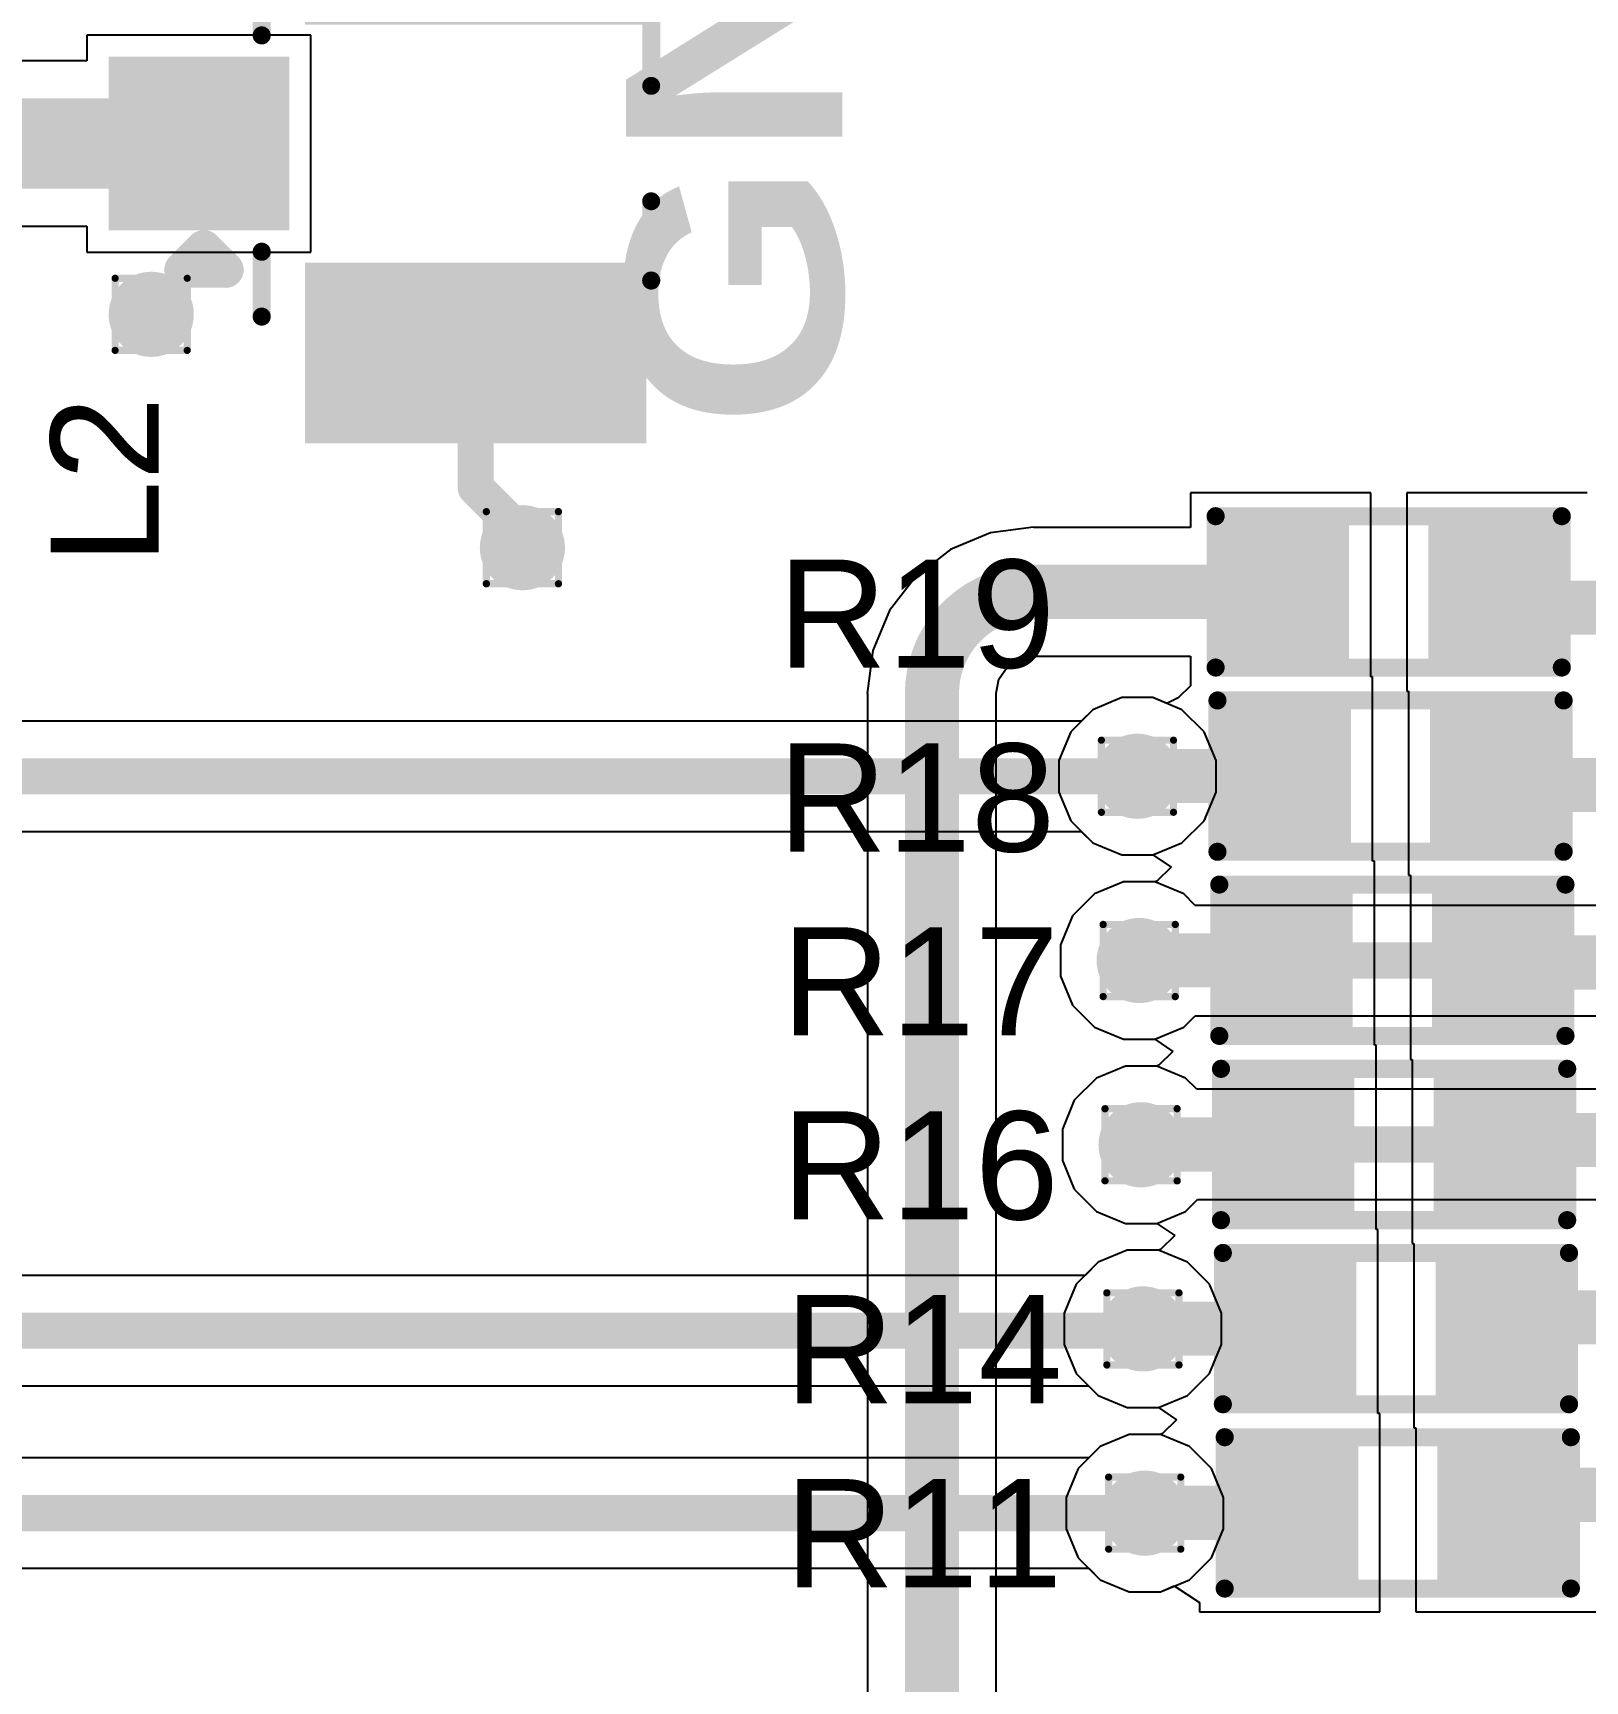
# Model space of a CAD drawing. Header units: inches. Extents: x -40 to 219, y 2 to 133.
# Drawn here: x 72.71 to 83.64, y 38.82 to 50.43 of the extents above; entities that cross this region are included whole.
import ezdxf

# ---------------------------------------------------------------- set-up
doc = ezdxf.new("R2010")
doc.units = ezdxf.units.IN
for name, color, linetype in [('Bottom Layer', 5, 'Continuous'), ('Drill Drawing', 1, 'Continuous'), ('Top Layer', 1, 'Continuous'), ('Top Overlay', 2, 'Continuous'), ('Top Paste', 8, 'Continuous'), ('Top Solder', 216, 'Continuous'), ('Via Holes', 16, 'Continuous')]:
    doc.layers.add(name, color=color, linetype=linetype)
doc.styles.add('Arial', font='', dxfattribs={"height": 0.2})
doc.styles.add('Arial Black_Bold', font='', dxfattribs={"height": 0.2})
doc.styles.get('Arial').set_extended_font_data('Arial')
doc.styles.get('Arial Black_Bold').set_extended_font_data('Arial Black', bold=True)

# ---------------------------------------------------------------- blocks, each defined once
blk = doc.blocks.new('R___0603_97')
at = {"layer": 'Top Layer'}
for points in [[(-0.381, 0.445), (-0.381, -0.445), (-1.143, -0.445), (-1.143, 0.445)], [(1.143, 0.445), (1.143, -0.445), (0.381, -0.445), (0.381, 0.445)]]:
    blk.add_hatch(color=1, dxfattribs=at).paths.add_polyline_path(points)
at = {"layer": 'Top Paste'}
for points in [[(-0.381, 0.445), (-0.381, -0.445), (-1.143, -0.445), (-1.143, 0.445)], [(1.143, 0.445), (1.143, -0.445), (0.381, -0.445), (0.381, 0.445)]]:
    blk.add_hatch(color=8, dxfattribs=at).paths.add_polyline_path(points)
at = {"layer": 'Top Solder'}
for points in [[(-0.279, 0.546), (-0.279, -0.546), (-1.245, -0.546), (-1.245, 0.546)], [(1.245, 0.546), (1.245, -0.546), (0.279, -0.546), (0.279, 0.546)]]:
    blk.add_hatch(color=216, dxfattribs=at).paths.add_polyline_path(points)
at = {"layer": 'Top Overlay'}
for points in [[(-1.219, 0.533, 0.127, 0.127, 0), (1.219, 0.533, 0.127, 0.127, 0)], [(-1.219, -0.533, 0.127, 0.127, 0), (-1.219, 0.533, 0.127, 0.127, 0)], [(1.219, -0.533, 0.127, 0.127, 0), (1.219, 0.533, 0.127, 0.127, 0)], [(-1.219, -0.533, 0.127, 0.127, 0), (1.219, -0.533, 0.127, 0.127, 0)]]:
    blk.add_lwpolyline(points, format="xyseb", dxfattribs=at)
for points in [[(-1.251, 0.533, 0.0635, 0.0635, 1), (-1.187, 0.533, 0.0635, 0.0635, 1)], [(-1.251, 0.533, 0.0635, 0.0635, 1), (-1.187, 0.533, 0.0635, 0.0635, 1)], [(1.187, 0.533, 0.0635, 0.0635, 1), (1.251, 0.533, 0.0635, 0.0635, 1)], [(1.187, 0.533, 0.0635, 0.0635, 1), (1.251, 0.533, 0.0635, 0.0635, 1)], [(-1.251, -0.533, 0.0635, 0.0635, 1), (-1.187, -0.533, 0.0635, 0.0635, 1)], [(-1.251, -0.533, 0.0635, 0.0635, 1), (-1.187, -0.533, 0.0635, 0.0635, 1)], [(1.187, -0.533, 0.0635, 0.0635, 1), (1.251, -0.533, 0.0635, 0.0635, 1)], [(1.187, -0.533, 0.0635, 0.0635, 1), (1.251, -0.533, 0.0635, 0.0635, 1)]]:
    blk.add_lwpolyline(points, format="xyseb", close=True, dxfattribs=at)
blk = doc.blocks.new('R___0603_98')
at = {"layer": 'Top Layer'}
for points in [[(-0.381, 0.445), (-0.381, -0.445), (-1.143, -0.445), (-1.143, 0.445)], [(1.143, 0.445), (1.143, -0.445), (0.381, -0.445), (0.381, 0.445)]]:
    blk.add_hatch(color=1, dxfattribs=at).paths.add_polyline_path(points)
at = {"layer": 'Top Paste'}
for points in [[(-0.381, 0.445), (-0.381, -0.445), (-1.143, -0.445), (-1.143, 0.445)], [(1.143, 0.445), (1.143, -0.445), (0.381, -0.445), (0.381, 0.445)]]:
    blk.add_hatch(color=8, dxfattribs=at).paths.add_polyline_path(points)
at = {"layer": 'Top Solder'}
for points in [[(-0.279, 0.546), (-0.279, -0.546), (-1.245, -0.546), (-1.245, 0.546)], [(1.245, 0.546), (1.245, -0.546), (0.279, -0.546), (0.279, 0.546)]]:
    blk.add_hatch(color=216, dxfattribs=at).paths.add_polyline_path(points)
at = {"layer": 'Top Overlay'}
for points in [[(-1.219, 0.533, 0.127, 0.127, 0), (1.219, 0.533, 0.127, 0.127, 0)], [(-1.219, -0.533, 0.127, 0.127, 0), (-1.219, 0.533, 0.127, 0.127, 0)], [(1.219, -0.533, 0.127, 0.127, 0), (1.219, 0.533, 0.127, 0.127, 0)], [(-1.219, -0.533, 0.127, 0.127, 0), (1.219, -0.533, 0.127, 0.127, 0)]]:
    blk.add_lwpolyline(points, format="xyseb", dxfattribs=at)
for points in [[(-1.251, 0.533, 0.0635, 0.0635, 1), (-1.187, 0.533, 0.0635, 0.0635, 1)], [(-1.251, 0.533, 0.0635, 0.0635, 1), (-1.187, 0.533, 0.0635, 0.0635, 1)], [(1.187, 0.533, 0.0635, 0.0635, 1), (1.251, 0.533, 0.0635, 0.0635, 1)], [(1.187, 0.533, 0.0635, 0.0635, 1), (1.251, 0.533, 0.0635, 0.0635, 1)], [(-1.251, -0.533, 0.0635, 0.0635, 1), (-1.187, -0.533, 0.0635, 0.0635, 1)], [(-1.251, -0.533, 0.0635, 0.0635, 1), (-1.187, -0.533, 0.0635, 0.0635, 1)], [(1.187, -0.533, 0.0635, 0.0635, 1), (1.251, -0.533, 0.0635, 0.0635, 1)], [(1.187, -0.533, 0.0635, 0.0635, 1), (1.251, -0.533, 0.0635, 0.0635, 1)]]:
    blk.add_lwpolyline(points, format="xyseb", close=True, dxfattribs=at)
blk = doc.blocks.new('R___0603_99')
at = {"layer": 'Top Layer'}
for points in [[(-0.381, 0.444), (-0.381, -0.445), (-1.143, -0.445), (-1.143, 0.444)], [(1.143, 0.444), (1.143, -0.445), (0.381, -0.445), (0.381, 0.444)]]:
    blk.add_hatch(color=1, dxfattribs=at).paths.add_polyline_path(points)
at = {"layer": 'Top Paste'}
for points in [[(-0.381, 0.444), (-0.381, -0.445), (-1.143, -0.445), (-1.143, 0.444)], [(1.143, 0.444), (1.143, -0.445), (0.381, -0.445), (0.381, 0.444)]]:
    blk.add_hatch(color=8, dxfattribs=at).paths.add_polyline_path(points)
at = {"layer": 'Top Solder'}
for points in [[(-0.279, 0.546), (-0.279, -0.546), (-1.245, -0.546), (-1.245, 0.546)], [(1.245, 0.546), (1.245, -0.546), (0.279, -0.546), (0.279, 0.546)]]:
    blk.add_hatch(color=216, dxfattribs=at).paths.add_polyline_path(points)
at = {"layer": 'Top Overlay'}
for points in [[(-1.219, 0.533, 0.127, 0.127, 0), (1.219, 0.533, 0.127, 0.127, 0)], [(-1.219, -0.533, 0.127, 0.127, 0), (-1.219, 0.533, 0.127, 0.127, 0)], [(1.219, -0.533, 0.127, 0.127, 0), (1.219, 0.533, 0.127, 0.127, 0)], [(-1.219, -0.533, 0.127, 0.127, 0), (1.219, -0.533, 0.127, 0.127, 0)]]:
    blk.add_lwpolyline(points, format="xyseb", dxfattribs=at)
for points in [[(-1.251, 0.533, 0.0635, 0.0635, 1), (-1.187, 0.533, 0.0635, 0.0635, 1)], [(-1.251, 0.533, 0.0635, 0.0635, 1), (-1.187, 0.533, 0.0635, 0.0635, 1)], [(1.187, 0.533, 0.0635, 0.0635, 1), (1.251, 0.533, 0.0635, 0.0635, 1)], [(1.187, 0.533, 0.0635, 0.0635, 1), (1.251, 0.533, 0.0635, 0.0635, 1)], [(-1.251, -0.533, 0.0635, 0.0635, 1), (-1.187, -0.533, 0.0635, 0.0635, 1)], [(-1.251, -0.533, 0.0635, 0.0635, 1), (-1.187, -0.533, 0.0635, 0.0635, 1)], [(1.187, -0.533, 0.0635, 0.0635, 1), (1.251, -0.533, 0.0635, 0.0635, 1)], [(1.187, -0.533, 0.0635, 0.0635, 1), (1.251, -0.533, 0.0635, 0.0635, 1)]]:
    blk.add_lwpolyline(points, format="xyseb", close=True, dxfattribs=at)
blk = doc.blocks.new('R___0603_100')
at = {"layer": 'Top Layer'}
for points in [[(-0.381, 0.445), (-0.381, -0.445), (-1.143, -0.445), (-1.143, 0.445)], [(1.143, 0.445), (1.143, -0.445), (0.381, -0.445), (0.381, 0.445)]]:
    blk.add_hatch(color=1, dxfattribs=at).paths.add_polyline_path(points)
at = {"layer": 'Top Paste'}
for points in [[(-0.381, 0.445), (-0.381, -0.445), (-1.143, -0.445), (-1.143, 0.445)], [(1.143, 0.445), (1.143, -0.445), (0.381, -0.445), (0.381, 0.445)]]:
    blk.add_hatch(color=8, dxfattribs=at).paths.add_polyline_path(points)
at = {"layer": 'Top Solder'}
for points in [[(-0.279, 0.546), (-0.279, -0.546), (-1.245, -0.546), (-1.245, 0.546)], [(1.245, 0.546), (1.245, -0.546), (0.279, -0.546), (0.279, 0.546)]]:
    blk.add_hatch(color=216, dxfattribs=at).paths.add_polyline_path(points)
at = {"layer": 'Top Overlay'}
for points in [[(-1.219, 0.533, 0.127, 0.127, 0), (1.219, 0.533, 0.127, 0.127, 0)], [(-1.219, -0.533, 0.127, 0.127, 0), (-1.219, 0.533, 0.127, 0.127, 0)], [(1.219, -0.533, 0.127, 0.127, 0), (1.219, 0.533, 0.127, 0.127, 0)], [(-1.219, -0.533, 0.127, 0.127, 0), (1.219, -0.533, 0.127, 0.127, 0)]]:
    blk.add_lwpolyline(points, format="xyseb", dxfattribs=at)
for points in [[(-1.251, 0.533, 0.0635, 0.0635, 1), (-1.187, 0.533, 0.0635, 0.0635, 1)], [(-1.251, 0.533, 0.0635, 0.0635, 1), (-1.187, 0.533, 0.0635, 0.0635, 1)], [(1.187, 0.533, 0.0635, 0.0635, 1), (1.251, 0.533, 0.0635, 0.0635, 1)], [(1.187, 0.533, 0.0635, 0.0635, 1), (1.251, 0.533, 0.0635, 0.0635, 1)], [(-1.251, -0.533, 0.0635, 0.0635, 1), (-1.187, -0.533, 0.0635, 0.0635, 1)], [(-1.251, -0.533, 0.0635, 0.0635, 1), (-1.187, -0.533, 0.0635, 0.0635, 1)], [(1.187, -0.533, 0.0635, 0.0635, 1), (1.251, -0.533, 0.0635, 0.0635, 1)], [(1.187, -0.533, 0.0635, 0.0635, 1), (1.251, -0.533, 0.0635, 0.0635, 1)]]:
    blk.add_lwpolyline(points, format="xyseb", close=True, dxfattribs=at)
blk = doc.blocks.new('R___0603_102')
at = {"layer": 'Top Layer'}
for points in [[(-0.381, 0.445), (-0.381, -0.445), (-1.143, -0.445), (-1.143, 0.445)], [(1.143, 0.445), (1.143, -0.445), (0.381, -0.445), (0.381, 0.445)]]:
    blk.add_hatch(color=1, dxfattribs=at).paths.add_polyline_path(points)
at = {"layer": 'Top Paste'}
for points in [[(-0.381, 0.445), (-0.381, -0.445), (-1.143, -0.445), (-1.143, 0.445)], [(1.143, 0.445), (1.143, -0.445), (0.381, -0.445), (0.381, 0.445)]]:
    blk.add_hatch(color=8, dxfattribs=at).paths.add_polyline_path(points)
at = {"layer": 'Top Solder'}
for points in [[(-0.279, 0.546), (-0.279, -0.546), (-1.245, -0.546), (-1.245, 0.546)], [(1.245, 0.546), (1.245, -0.546), (0.279, -0.546), (0.279, 0.546)]]:
    blk.add_hatch(color=216, dxfattribs=at).paths.add_polyline_path(points)
at = {"layer": 'Top Overlay'}
for points in [[(-1.219, 0.533, 0.127, 0.127, 0), (1.219, 0.533, 0.127, 0.127, 0)], [(-1.219, -0.533, 0.127, 0.127, 0), (-1.219, 0.533, 0.127, 0.127, 0)], [(1.219, -0.533, 0.127, 0.127, 0), (1.219, 0.533, 0.127, 0.127, 0)], [(-1.219, -0.533, 0.127, 0.127, 0), (1.219, -0.533, 0.127, 0.127, 0)]]:
    blk.add_lwpolyline(points, format="xyseb", dxfattribs=at)
for points in [[(-1.251, 0.533, 0.0635, 0.0635, 1), (-1.187, 0.533, 0.0635, 0.0635, 1)], [(-1.251, 0.533, 0.0635, 0.0635, 1), (-1.187, 0.533, 0.0635, 0.0635, 1)], [(1.187, 0.533, 0.0635, 0.0635, 1), (1.251, 0.533, 0.0635, 0.0635, 1)], [(1.187, 0.533, 0.0635, 0.0635, 1), (1.251, 0.533, 0.0635, 0.0635, 1)], [(-1.251, -0.533, 0.0635, 0.0635, 1), (-1.187, -0.533, 0.0635, 0.0635, 1)], [(-1.251, -0.533, 0.0635, 0.0635, 1), (-1.187, -0.533, 0.0635, 0.0635, 1)], [(1.187, -0.533, 0.0635, 0.0635, 1), (1.251, -0.533, 0.0635, 0.0635, 1)], [(1.187, -0.533, 0.0635, 0.0635, 1), (1.251, -0.533, 0.0635, 0.0635, 1)]]:
    blk.add_lwpolyline(points, format="xyseb", close=True, dxfattribs=at)
blk = doc.blocks.new('R___0603_105')
at = {"layer": 'Top Layer'}
for points in [[(-0.381, 0.445), (-0.381, -0.445), (-1.143, -0.445), (-1.143, 0.445)], [(1.143, 0.445), (1.143, -0.445), (0.381, -0.445), (0.381, 0.445)]]:
    blk.add_hatch(color=1, dxfattribs=at).paths.add_polyline_path(points)
at = {"layer": 'Top Paste'}
for points in [[(-0.381, 0.445), (-0.381, -0.445), (-1.143, -0.445), (-1.143, 0.445)], [(1.143, 0.445), (1.143, -0.445), (0.381, -0.445), (0.381, 0.445)]]:
    blk.add_hatch(color=8, dxfattribs=at).paths.add_polyline_path(points)
at = {"layer": 'Top Solder'}
for points in [[(-0.279, 0.546), (-0.279, -0.546), (-1.245, -0.546), (-1.245, 0.546)], [(1.245, 0.546), (1.245, -0.546), (0.279, -0.546), (0.279, 0.546)]]:
    blk.add_hatch(color=216, dxfattribs=at).paths.add_polyline_path(points)
at = {"layer": 'Top Overlay'}
for points in [[(-1.219, 0.533, 0.127, 0.127, 0), (1.219, 0.533, 0.127, 0.127, 0)], [(-1.219, -0.533, 0.127, 0.127, 0), (-1.219, 0.533, 0.127, 0.127, 0)], [(1.219, -0.533, 0.127, 0.127, 0), (1.219, 0.533, 0.127, 0.127, 0)], [(-1.219, -0.533, 0.127, 0.127, 0), (1.219, -0.533, 0.127, 0.127, 0)]]:
    blk.add_lwpolyline(points, format="xyseb", dxfattribs=at)
for points in [[(-1.251, 0.533, 0.0635, 0.0635, 1), (-1.187, 0.533, 0.0635, 0.0635, 1)], [(-1.251, 0.533, 0.0635, 0.0635, 1), (-1.187, 0.533, 0.0635, 0.0635, 1)], [(1.187, 0.533, 0.0635, 0.0635, 1), (1.251, 0.533, 0.0635, 0.0635, 1)], [(1.187, 0.533, 0.0635, 0.0635, 1), (1.251, 0.533, 0.0635, 0.0635, 1)], [(-1.251, -0.533, 0.0635, 0.0635, 1), (-1.187, -0.533, 0.0635, 0.0635, 1)], [(-1.251, -0.533, 0.0635, 0.0635, 1), (-1.187, -0.533, 0.0635, 0.0635, 1)], [(1.187, -0.533, 0.0635, 0.0635, 1), (1.251, -0.533, 0.0635, 0.0635, 1)], [(1.187, -0.533, 0.0635, 0.0635, 1), (1.251, -0.533, 0.0635, 0.0635, 1)]]:
    blk.add_lwpolyline(points, format="xyseb", close=True, dxfattribs=at)
blk = doc.blocks.new('U_FL_R_SMT_1_80___154')
at = {"layer": 'Top Layer'}
for points in [[(-2.01, 2.074), (-0.94, 2.074), (-0.94, -0.126), (-2.01, -0.126)], [(0.94, 2.074), (2.01, 2.074), (2.01, -0.126), (0.94, -0.126)], [(-0.51, -0.439), (0.51, -0.439), (0.51, -1.509), (-0.51, -1.509)]]:
    blk.add_hatch(color=1, dxfattribs=at).paths.add_polyline_path(points)
at = {"layer": 'Top Paste'}
for points in [[(-2.01, 2.074), (-0.94, 2.074), (-0.94, -0.126), (-2.01, -0.126)], [(0.94, 2.074), (2.01, 2.074), (2.01, -0.126), (0.94, -0.126)], [(-0.51, -0.439), (0.51, -0.439), (0.51, -1.509), (-0.51, -1.509)]]:
    blk.add_hatch(color=8, dxfattribs=at).paths.add_polyline_path(points)
at = {"layer": 'Top Solder'}
for points in [[(-2.112, 2.176), (-0.838, 2.176), (-0.838, -0.227), (-2.112, -0.227)], [(0.838, 2.176), (2.112, 2.176), (2.112, -0.227), (0.838, -0.227)], [(-0.612, -0.338), (0.612, -0.338), (0.612, -1.611), (-0.612, -1.611)]]:
    blk.add_hatch(color=216, dxfattribs=at).paths.add_polyline_path(points)
at = {"layer": 'Top Overlay'}
for points in [[(-0.965, 2.21, 0.127, 0.127, 0), (-0.406, 2.21, 0.127, 0.127, 0)], [(0.965, 2.21, 0.127, 0.127, 0), (0.406, 2.21, 0.127, 0.127, 0)], [(-1.219, -0.533, 0.127, 0.127, 0), (-0.762, -0.533, 0.127, 0.127, 0)], [(1.219, -0.533, 0.127, 0.127, 0), (0.762, -0.533, 0.127, 0.127, 0)], [(0.737, -0.94, 0.254, 0.254, 0), (0.889, -0.787, 0.254, 0.254, 0)], [(0.889, -1.092, 0.254, 0.254, 0), (0.889, -0.787, 0.254, 0.254, 0)], [(0.889, -1.092, 0.254, 0.254, 0), (0.737, -0.94, 0.254, 0.254, 0)]]:
    blk.add_lwpolyline(points, format="xyseb", dxfattribs=at)
for points in [[(-0.997, 2.21, 0.0635, 0.0635, 1), (-0.933, 2.21, 0.0635, 0.0635, 1)], [(-0.438, 2.21, 0.0635, 0.0635, 1), (-0.375, 2.21, 0.0635, 0.0635, 1)], [(0.375, 2.21, 0.0635, 0.0635, 1), (0.438, 2.21, 0.0635, 0.0635, 1)], [(0.933, 2.21, 0.0635, 0.0635, 1), (0.997, 2.21, 0.0635, 0.0635, 1)], [(-1.251, -0.533, 0.0635, 0.0635, 1), (-1.187, -0.533, 0.0635, 0.0635, 1)], [(-0.794, -0.533, 0.0635, 0.0635, 1), (-0.73, -0.533, 0.0635, 0.0635, 1)], [(0.73, -0.533, 0.0635, 0.0635, 1), (0.794, -0.533, 0.0635, 0.0635, 1)], [(1.187, -0.533, 0.0635, 0.0635, 1), (1.251, -0.533, 0.0635, 0.0635, 1)], [(0.826, -0.787, 0.127, 0.127, 1), (0.953, -0.787, 0.127, 0.127, 1)], [(0.826, -0.787, 0.127, 0.127, 1), (0.953, -0.787, 0.127, 0.127, 1)], [(0.673, -0.94, 0.127, 0.127, 1), (0.8, -0.94, 0.127, 0.127, 1)], [(0.673, -0.94, 0.127, 0.127, 1), (0.8, -0.94, 0.127, 0.127, 1)], [(0.826, -1.092, 0.127, 0.127, 1), (0.953, -1.092, 0.127, 0.127, 1)], [(0.826, -1.092, 0.127, 0.127, 1), (0.953, -1.092, 0.127, 0.127, 1)]]:
    blk.add_lwpolyline(points, format="xyseb", close=True, dxfattribs=at)

msp = doc.modelspace()

# ---------------------------------------------------------------- hatches: boundary and pattern name
at = {"layer": 'Bottom Layer'}
h = msp.add_hatch(color=5, dxfattribs=at)
edge = h.paths.add_edge_path()
edge.add_arc((73.547, 48.444), 0.3, 0, 360)
h = msp.add_hatch(color=5, dxfattribs=at)
edge = h.paths.add_edge_path()
edge.add_arc((76.161, 46.8), 0.3, 0, 360)
h = msp.add_hatch(color=5, dxfattribs=at)
edge = h.paths.add_edge_path()
edge.add_arc((80.492, 45.19), 0.3, 0, 360)
h = msp.add_hatch(color=5, dxfattribs=at)
edge = h.paths.add_edge_path()
edge.add_arc((80.505, 43.892), 0.3, 0, 360)
h = msp.add_hatch(color=5, dxfattribs=at)
edge = h.paths.add_edge_path()
edge.add_arc((80.518, 42.594), 0.3, 0, 360)
h = msp.add_hatch(color=5, dxfattribs=at)
edge = h.paths.add_edge_path()
edge.add_arc((80.531, 41.297), 0.3, 0, 360)
h = msp.add_hatch(color=5, dxfattribs=at)
edge = h.paths.add_edge_path()
edge.add_arc((80.544, 39.999), 0.3, 0, 360)
at = {"layer": 'Top Layer'}
h = msp.add_hatch(color=1, dxfattribs=at)
edge = h.paths.add_edge_path()
edge.add_arc((73.547, 48.444), 0.3, 0, 360)
h = msp.add_hatch(color=1, dxfattribs=at)
edge = h.paths.add_edge_path()
edge.add_arc((76.161, 46.8), 0.3, 0, 360)
h = msp.add_hatch(color=1, dxfattribs=at)
edge = h.paths.add_edge_path()
edge.add_arc((80.492, 45.19), 0.3, 0, 360)
h = msp.add_hatch(color=1, dxfattribs=at)
edge = h.paths.add_edge_path()
edge.add_arc((80.505, 43.892), 0.3, 0, 360)
h = msp.add_hatch(color=1, dxfattribs=at)
edge = h.paths.add_edge_path()
edge.add_arc((80.518, 42.594), 0.3, 0, 360)
h = msp.add_hatch(color=1, dxfattribs=at)
edge = h.paths.add_edge_path()
edge.add_arc((80.531, 41.297), 0.3, 0, 360)
h = msp.add_hatch(color=1, dxfattribs=at)
edge = h.paths.add_edge_path()
edge.add_arc((80.544, 39.999), 0.3, 0, 360)
at = {"layer": 'Via Holes'}
h = msp.add_hatch(color=7, dxfattribs=at)
edge = h.paths.add_edge_path()
edge.add_arc((73.547, 48.444), 0.15, 0, 360)
h = msp.add_hatch(color=7, dxfattribs=at)
edge = h.paths.add_edge_path()
edge.add_arc((76.161, 46.8), 0.15, 0, 360)
h = msp.add_hatch(color=7, dxfattribs=at)
edge = h.paths.add_edge_path()
edge.add_arc((80.492, 45.19), 0.15, 0, 360)
h = msp.add_hatch(color=7, dxfattribs=at)
edge = h.paths.add_edge_path()
edge.add_arc((80.505, 43.892), 0.15, 0, 360)
h = msp.add_hatch(color=7, dxfattribs=at)
edge = h.paths.add_edge_path()
edge.add_arc((80.518, 42.594), 0.15, 0, 360)
h = msp.add_hatch(color=7, dxfattribs=at)
edge = h.paths.add_edge_path()
edge.add_arc((80.531, 41.297), 0.15, 0, 360)
h = msp.add_hatch(color=7, dxfattribs=at)
edge = h.paths.add_edge_path()
edge.add_arc((80.544, 39.999), 0.15, 0, 360)

# ---------------------------------------------------------------- linework, layer by layer
at = {"layer": 'Bottom Layer'}
for p, q in [((80.382, 45.744), (80.178, 45.659)), ((80.602, 45.744), (80.382, 45.744)), ((80.806, 45.659), (80.602, 45.744)), ((80.178, 45.659), (80.097, 45.578)), ((80.962, 45.503), (80.806, 45.659)), ((80.097, 45.578), (71.28, 45.578)), ((81.046, 45.3), (80.962, 45.503)), ((81.046, 45.079), (81.046, 45.3)), ((80.962, 44.876), (81.046, 45.079)), ((80.806, 44.72), (80.962, 44.876)), ((57.101, 44.801), (80.097, 44.801)), ((80.097, 44.801), (80.178, 44.72)), ((80.178, 44.72), (80.382, 44.636)), ((80.602, 44.636), (80.806, 44.72)), ((80.382, 44.636), (80.602, 44.636)), ((80.191, 44.362), (80.035, 44.206)), ((80.395, 44.446), (80.191, 44.362)), ((80.615, 44.446), (80.395, 44.446)), ((80.819, 44.362), (80.615, 44.446)), ((80.9, 44.28), (80.819, 44.362)), ((86.859, 44.28), (80.9, 44.28)), ((80.035, 44.206), (79.951, 44.002)), ((79.951, 44.002), (79.951, 43.782)), ((79.951, 43.782), (80.035, 43.578)), ((80.035, 43.578), (80.191, 43.422)), ((80.191, 43.422), (80.395, 43.338)), ((80.615, 43.338), (80.819, 43.422)), ((80.819, 43.422), (80.9, 43.503)), ((80.9, 43.503), (86.859, 43.503)), ((80.395, 43.338), (80.615, 43.338)), ((80.408, 43.148), (80.204, 43.064)), ((80.628, 43.148), (80.408, 43.148)), ((80.832, 43.064), (80.628, 43.148)), ((80.204, 43.064), (80.048, 42.908)), ((80.911, 42.985), (80.832, 43.064)), ((86.122, 42.985), (80.911, 42.985)), ((80.048, 42.908), (79.964, 42.705)), ((79.964, 42.705), (79.964, 42.484)), ((79.964, 42.484), (80.048, 42.281)), ((80.048, 42.281), (80.204, 42.125)), ((80.832, 42.125), (80.915, 42.208)), ((80.915, 42.208), (86.122, 42.208)), ((80.204, 42.125), (80.408, 42.04)), ((80.408, 42.04), (80.628, 42.04)), ((80.628, 42.04), (80.832, 42.125)), ((80.421, 41.851), (80.217, 41.766)), ((80.641, 41.851), (80.421, 41.851)), ((80.845, 41.766), (80.641, 41.851)), ((80.217, 41.766), (80.124, 41.674)), ((81.001, 41.611), (80.845, 41.766)), ((80.124, 41.674), (57.956, 41.674)), ((81.085, 41.407), (81.001, 41.611)), ((81.085, 41.187), (81.085, 41.407)), ((81.001, 40.983), (81.085, 41.187)), ((80.845, 40.827), (81.001, 40.983)), ((57.956, 40.897), (80.147, 40.897)), ((80.147, 40.897), (80.217, 40.827)), ((80.217, 40.827), (80.421, 40.743)), ((80.641, 40.743), (80.845, 40.827)), ((80.421, 40.743), (80.641, 40.743)), ((80.434, 40.553), (80.23, 40.469)), ((80.654, 40.553), (80.434, 40.553)), ((80.858, 40.469), (80.654, 40.553)), ((80.23, 40.469), (80.149, 40.388)), ((81.013, 40.313), (80.858, 40.469)), ((80.149, 40.388), (58.446, 40.388)), ((81.098, 40.109), (81.013, 40.313)), ((81.098, 39.889), (81.098, 40.109)), ((81.013, 39.685), (81.098, 39.889)), ((58.446, 39.611), (80.149, 39.611)), ((80.149, 39.611), (80.23, 39.53)), ((80.858, 39.53), (81.013, 39.685)), ((80.23, 39.53), (80.434, 39.445)), ((80.654, 39.445), (80.858, 39.53)), ((80.434, 39.445), (80.654, 39.445))]:
    msp.add_line(p, q, dxfattribs=at)
for points in [[(57.101, 45.19, 0.254, 0.254, 0), (80.492, 45.19, 0.254, 0.254, 0)], [(80.505, 43.892, 0.254, 0.254, 0), (86.859, 43.892, 0.254, 0.254, 0)], [(80.518, 42.596, 0.254, 0.254, 0), (86.122, 42.596, 0.254, 0.254, 0)], [(57.956, 41.285, 0.254, 0.254, 0), (80.531, 41.285, 0.254, 0.254, 0)], [(58.446, 39.999, 0.254, 0.254, 0), (80.544, 39.999, 0.254, 0.254, 0)]]:
    msp.add_lwpolyline(points, format="xyseb", dxfattribs=at)
for points in [[(80.429, 45.19, 0.127, 0.127, 1), (80.556, 45.19, 0.127, 0.127, 1)], [(80.442, 43.892, 0.127, 0.127, 1), (80.569, 43.892, 0.127, 0.127, 1)], [(80.455, 42.596, 0.127, 0.127, 1), (80.582, 42.596, 0.127, 0.127, 1)], [(80.467, 41.285, 0.127, 0.127, 1), (80.594, 41.285, 0.127, 0.127, 1)], [(80.48, 39.999, 0.127, 0.127, 1), (80.607, 39.999, 0.127, 0.127, 1)]]:
    msp.add_lwpolyline(points, format="xyseb", close=True, dxfattribs=at)
at = {"layer": 'Drill Drawing'}
for points in [[(73.293, 48.698, 0.0508, 0.0508, 0), (73.801, 48.698, 0.0508, 0.0508, 0)], [(73.293, 48.19, 0.0508, 0.0508, 0), (73.293, 48.698, 0.0508, 0.0508, 0)], [(73.801, 48.19, 0.0508, 0.0508, 0), (73.801, 48.698, 0.0508, 0.0508, 0)], [(73.293, 48.19, 0.0508, 0.0508, 0), (73.801, 48.19, 0.0508, 0.0508, 0)], [(75.907, 47.054, 0.0508, 0.0508, 0), (76.415, 47.054, 0.0508, 0.0508, 0)], [(75.907, 46.546, 0.0508, 0.0508, 0), (75.907, 47.054, 0.0508, 0.0508, 0)], [(76.415, 46.546, 0.0508, 0.0508, 0), (76.415, 47.054, 0.0508, 0.0508, 0)], [(75.907, 46.546, 0.0508, 0.0508, 0), (76.415, 46.546, 0.0508, 0.0508, 0)], [(80.238, 45.444, 0.0508, 0.0508, 0), (80.746, 45.444, 0.0508, 0.0508, 0)], [(80.238, 44.936, 0.0508, 0.0508, 0), (80.238, 45.444, 0.0508, 0.0508, 0)], [(80.746, 44.936, 0.0508, 0.0508, 0), (80.746, 45.444, 0.0508, 0.0508, 0)], [(80.238, 44.936, 0.0508, 0.0508, 0), (80.746, 44.936, 0.0508, 0.0508, 0)], [(80.251, 44.146, 0.0508, 0.0508, 0), (80.759, 44.146, 0.0508, 0.0508, 0)], [(80.251, 43.638, 0.0508, 0.0508, 0), (80.251, 44.146, 0.0508, 0.0508, 0)], [(80.759, 43.638, 0.0508, 0.0508, 0), (80.759, 44.146, 0.0508, 0.0508, 0)], [(80.251, 43.638, 0.0508, 0.0508, 0), (80.759, 43.638, 0.0508, 0.0508, 0)], [(80.264, 42.848, 0.0508, 0.0508, 0), (80.772, 42.848, 0.0508, 0.0508, 0)], [(80.264, 42.34, 0.0508, 0.0508, 0), (80.264, 42.848, 0.0508, 0.0508, 0)], [(80.772, 42.34, 0.0508, 0.0508, 0), (80.772, 42.848, 0.0508, 0.0508, 0)], [(80.264, 42.34, 0.0508, 0.0508, 0), (80.772, 42.34, 0.0508, 0.0508, 0)], [(80.277, 41.551, 0.0508, 0.0508, 0), (80.785, 41.551, 0.0508, 0.0508, 0)], [(80.277, 41.043, 0.0508, 0.0508, 0), (80.277, 41.551, 0.0508, 0.0508, 0)], [(80.785, 41.043, 0.0508, 0.0508, 0), (80.785, 41.551, 0.0508, 0.0508, 0)], [(80.277, 41.043, 0.0508, 0.0508, 0), (80.785, 41.043, 0.0508, 0.0508, 0)], [(80.29, 40.253, 0.0508, 0.0508, 0), (80.798, 40.253, 0.0508, 0.0508, 0)], [(80.29, 39.745, 0.0508, 0.0508, 0), (80.29, 40.253, 0.0508, 0.0508, 0)], [(80.798, 39.745, 0.0508, 0.0508, 0), (80.798, 40.253, 0.0508, 0.0508, 0)], [(80.29, 39.745, 0.0508, 0.0508, 0), (80.798, 39.745, 0.0508, 0.0508, 0)]]:
    msp.add_lwpolyline(points, format="xyseb", dxfattribs=at)
for points in [[(73.28, 48.698, 0.0254, 0.0254, 1), (73.305, 48.698, 0.0254, 0.0254, 1)], [(73.28, 48.698, 0.0254, 0.0254, 1), (73.305, 48.698, 0.0254, 0.0254, 1)], [(73.788, 48.698, 0.0254, 0.0254, 1), (73.813, 48.698, 0.0254, 0.0254, 1)], [(73.788, 48.698, 0.0254, 0.0254, 1), (73.813, 48.698, 0.0254, 0.0254, 1)], [(73.28, 48.19, 0.0254, 0.0254, 1), (73.305, 48.19, 0.0254, 0.0254, 1)], [(73.28, 48.19, 0.0254, 0.0254, 1), (73.305, 48.19, 0.0254, 0.0254, 1)], [(73.788, 48.19, 0.0254, 0.0254, 1), (73.813, 48.19, 0.0254, 0.0254, 1)], [(73.788, 48.19, 0.0254, 0.0254, 1), (73.813, 48.19, 0.0254, 0.0254, 1)], [(75.894, 47.054, 0.0254, 0.0254, 1), (75.92, 47.054, 0.0254, 0.0254, 1)], [(75.894, 47.054, 0.0254, 0.0254, 1), (75.92, 47.054, 0.0254, 0.0254, 1)], [(76.402, 47.054, 0.0254, 0.0254, 1), (76.428, 47.054, 0.0254, 0.0254, 1)], [(76.402, 47.054, 0.0254, 0.0254, 1), (76.428, 47.054, 0.0254, 0.0254, 1)], [(75.894, 46.546, 0.0254, 0.0254, 1), (75.92, 46.546, 0.0254, 0.0254, 1)], [(75.894, 46.546, 0.0254, 0.0254, 1), (75.92, 46.546, 0.0254, 0.0254, 1)], [(76.402, 46.546, 0.0254, 0.0254, 1), (76.428, 46.546, 0.0254, 0.0254, 1)], [(76.402, 46.546, 0.0254, 0.0254, 1), (76.428, 46.546, 0.0254, 0.0254, 1)], [(80.226, 45.444, 0.0254, 0.0254, 1), (80.251, 45.444, 0.0254, 0.0254, 1)], [(80.226, 45.444, 0.0254, 0.0254, 1), (80.251, 45.444, 0.0254, 0.0254, 1)], [(80.734, 45.444, 0.0254, 0.0254, 1), (80.759, 45.444, 0.0254, 0.0254, 1)], [(80.734, 45.444, 0.0254, 0.0254, 1), (80.759, 45.444, 0.0254, 0.0254, 1)], [(80.226, 44.936, 0.0254, 0.0254, 1), (80.251, 44.936, 0.0254, 0.0254, 1)], [(80.226, 44.936, 0.0254, 0.0254, 1), (80.251, 44.936, 0.0254, 0.0254, 1)], [(80.734, 44.936, 0.0254, 0.0254, 1), (80.759, 44.936, 0.0254, 0.0254, 1)], [(80.734, 44.936, 0.0254, 0.0254, 1), (80.759, 44.936, 0.0254, 0.0254, 1)], [(80.238, 44.146, 0.0254, 0.0254, 1), (80.264, 44.146, 0.0254, 0.0254, 1)], [(80.238, 44.146, 0.0254, 0.0254, 1), (80.264, 44.146, 0.0254, 0.0254, 1)], [(80.746, 44.146, 0.0254, 0.0254, 1), (80.772, 44.146, 0.0254, 0.0254, 1)], [(80.746, 44.146, 0.0254, 0.0254, 1), (80.772, 44.146, 0.0254, 0.0254, 1)], [(80.238, 43.638, 0.0254, 0.0254, 1), (80.264, 43.638, 0.0254, 0.0254, 1)], [(80.238, 43.638, 0.0254, 0.0254, 1), (80.264, 43.638, 0.0254, 0.0254, 1)], [(80.746, 43.638, 0.0254, 0.0254, 1), (80.772, 43.638, 0.0254, 0.0254, 1)], [(80.746, 43.638, 0.0254, 0.0254, 1), (80.772, 43.638, 0.0254, 0.0254, 1)], [(80.251, 42.848, 0.0254, 0.0254, 1), (80.277, 42.848, 0.0254, 0.0254, 1)], [(80.251, 42.848, 0.0254, 0.0254, 1), (80.277, 42.848, 0.0254, 0.0254, 1)], [(80.759, 42.848, 0.0254, 0.0254, 1), (80.785, 42.848, 0.0254, 0.0254, 1)], [(80.759, 42.848, 0.0254, 0.0254, 1), (80.785, 42.848, 0.0254, 0.0254, 1)], [(80.251, 42.34, 0.0254, 0.0254, 1), (80.277, 42.34, 0.0254, 0.0254, 1)], [(80.251, 42.34, 0.0254, 0.0254, 1), (80.277, 42.34, 0.0254, 0.0254, 1)], [(80.759, 42.34, 0.0254, 0.0254, 1), (80.785, 42.34, 0.0254, 0.0254, 1)], [(80.759, 42.34, 0.0254, 0.0254, 1), (80.785, 42.34, 0.0254, 0.0254, 1)], [(80.264, 41.551, 0.0254, 0.0254, 1), (80.29, 41.551, 0.0254, 0.0254, 1)], [(80.264, 41.551, 0.0254, 0.0254, 1), (80.29, 41.551, 0.0254, 0.0254, 1)], [(80.772, 41.551, 0.0254, 0.0254, 1), (80.798, 41.551, 0.0254, 0.0254, 1)], [(80.772, 41.551, 0.0254, 0.0254, 1), (80.798, 41.551, 0.0254, 0.0254, 1)], [(80.264, 41.043, 0.0254, 0.0254, 1), (80.29, 41.043, 0.0254, 0.0254, 1)], [(80.264, 41.043, 0.0254, 0.0254, 1), (80.29, 41.043, 0.0254, 0.0254, 1)], [(80.772, 41.043, 0.0254, 0.0254, 1), (80.798, 41.043, 0.0254, 0.0254, 1)], [(80.772, 41.043, 0.0254, 0.0254, 1), (80.798, 41.043, 0.0254, 0.0254, 1)], [(80.277, 40.253, 0.0254, 0.0254, 1), (80.302, 40.253, 0.0254, 0.0254, 1)], [(80.277, 40.253, 0.0254, 0.0254, 1), (80.302, 40.253, 0.0254, 0.0254, 1)], [(80.785, 40.253, 0.0254, 0.0254, 1), (80.81, 40.253, 0.0254, 0.0254, 1)], [(80.785, 40.253, 0.0254, 0.0254, 1), (80.81, 40.253, 0.0254, 0.0254, 1)], [(80.277, 39.745, 0.0254, 0.0254, 1), (80.302, 39.745, 0.0254, 0.0254, 1)], [(80.277, 39.745, 0.0254, 0.0254, 1), (80.302, 39.745, 0.0254, 0.0254, 1)], [(80.785, 39.745, 0.0254, 0.0254, 1), (80.81, 39.745, 0.0254, 0.0254, 1)], [(80.785, 39.745, 0.0254, 0.0254, 1), (80.81, 39.745, 0.0254, 0.0254, 1)]]:
    msp.add_lwpolyline(points, format="xyseb", close=True, dxfattribs=at)
at = {"layer": 'Top Layer'}
for p, q in [((74.672, 50.411), (73.094, 50.411)), ((73.094, 50.411), (73.094, 50.23)), ((74.672, 48.883), (74.672, 50.411)), ((73.094, 50.23), (70.693, 50.23)), ((70.693, 49.065), (73.094, 49.065)), ((73.094, 49.065), (73.094, 48.883)), ((73.094, 48.883), (74.672, 48.883)), ((82.135, 47.187), (80.865, 47.187)), ((80.865, 47.187), (80.865, 46.942)), ((82.135, 45.89), (82.135, 47.187)), ((83.659, 47.187), (82.389, 47.187)), ((82.389, 47.187), (82.389, 45.79)), ((79.458, 46.904), (79.176, 46.787)), ((79.761, 46.944), (79.458, 46.904)), ((79.761, 46.942), (79.761, 46.944)), ((80.865, 46.942), (79.761, 46.942)), ((79.176, 46.787), (78.933, 46.6)), ((78.933, 46.6), (78.747, 46.358)), ((78.747, 46.358), (78.63, 46.075)), ((78.63, 46.075), (78.59, 45.772)), ((79.574, 45.959), (79.66, 46.017)), ((79.66, 46.017), (79.759, 46.036)), ((79.759, 46.036), (79.761, 46.036)), ((79.761, 46.036), (80.865, 46.036)), ((80.865, 46.036), (80.865, 45.827)), ((79.497, 45.775), (79.517, 45.874)), ((79.517, 45.874), (79.574, 45.959)), ((82.148, 45.89), (82.135, 45.89)), ((82.148, 44.592), (82.148, 45.89)), ((78.59, 45.772), (78.592, 45.772)), ((78.592, 45.772), (78.592, 35.203)), ((79.498, 45.772), (79.497, 45.775)), ((79.498, 35.203), (79.498, 45.772)), ((80.382, 45.744), (80.178, 45.659)), ((80.602, 45.744), (80.382, 45.744)), ((80.7, 45.703), (80.602, 45.744)), ((80.865, 45.827), (80.779, 45.742)), ((82.389, 45.79), (82.402, 45.79)), ((82.402, 45.79), (82.402, 44.493)), ((80.178, 45.659), (80.023, 45.503)), ((80.779, 45.742), (80.7, 45.703)), ((80.023, 45.503), (79.938, 45.3)), ((79.938, 45.3), (79.938, 45.079)), ((79.938, 45.079), (80.023, 44.876)), ((80.023, 44.876), (80.178, 44.72)), ((80.178, 44.72), (80.382, 44.636)), ((80.382, 44.636), (80.602, 44.636)), ((80.602, 44.636), (80.729, 44.549)), ((82.161, 44.592), (82.148, 44.592)), ((82.161, 43.295), (82.161, 44.592)), ((80.729, 44.549), (80.63, 44.452)), ((82.402, 44.493), (82.415, 44.493)), ((82.415, 44.493), (82.415, 43.195)), ((80.191, 44.362), (80.035, 44.206)), ((80.395, 44.446), (80.191, 44.362)), ((80.615, 44.446), (80.395, 44.446)), ((80.63, 44.452), (80.615, 44.446)), ((80.035, 44.206), (79.951, 44.002)), ((79.951, 44.002), (79.951, 43.782)), ((79.951, 43.782), (80.035, 43.578)), ((80.035, 43.578), (80.191, 43.422)), ((80.191, 43.422), (80.395, 43.338)), ((80.395, 43.338), (80.615, 43.338)), ((80.615, 43.338), (80.742, 43.251)), ((80.742, 43.251), (80.643, 43.154)), ((82.173, 43.295), (82.161, 43.295)), ((82.173, 41.997), (82.173, 43.295)), ((82.415, 43.195), (82.427, 43.195)), ((82.427, 43.195), (82.427, 41.898)), ((80.408, 43.148), (80.204, 43.064)), ((80.628, 43.148), (80.408, 43.148)), ((80.643, 43.154), (80.628, 43.148)), ((80.204, 43.064), (80.048, 42.908)), ((80.048, 42.908), (79.964, 42.705)), ((79.964, 42.705), (79.964, 42.484)), ((79.964, 42.484), (80.048, 42.281)), ((80.048, 42.281), (80.204, 42.125)), ((80.204, 42.125), (80.408, 42.04)), ((80.408, 42.04), (80.628, 42.04)), ((80.628, 42.04), (80.755, 41.954)), ((80.755, 41.954), (80.656, 41.857)), ((82.186, 41.997), (82.173, 41.997)), ((82.186, 40.7), (82.186, 41.997)), ((80.421, 41.851), (80.217, 41.766)), ((80.641, 41.851), (80.421, 41.851)), ((80.656, 41.857), (80.641, 41.851)), ((82.427, 41.898), (82.44, 41.898)), ((82.44, 41.898), (82.44, 40.6)), ((80.217, 41.766), (80.061, 41.611)), ((80.061, 41.611), (79.977, 41.407)), ((79.977, 41.407), (79.977, 41.187)), ((79.977, 41.187), (80.061, 40.983)), ((80.061, 40.983), (80.217, 40.827)), ((80.217, 40.827), (80.421, 40.743)), ((80.421, 40.743), (80.641, 40.743)), ((80.641, 40.743), (80.768, 40.656)), ((80.768, 40.656), (80.669, 40.559)), ((82.199, 40.7), (82.186, 40.7)), ((82.199, 39.303), (82.199, 40.7)), ((80.434, 40.553), (80.23, 40.469)), ((80.654, 40.553), (80.434, 40.553)), ((80.669, 40.559), (80.654, 40.553)), ((82.44, 40.6), (82.453, 40.6)), ((82.453, 40.6), (82.453, 39.303)), ((80.23, 40.469), (80.074, 40.313)), ((80.074, 40.313), (79.99, 40.109)), ((79.99, 40.109), (79.99, 39.889)), ((79.99, 39.889), (80.074, 39.685)), ((80.074, 39.685), (80.23, 39.53)), ((80.23, 39.53), (80.434, 39.445)), ((80.654, 39.445), (80.751, 39.486)), ((80.751, 39.486), (80.929, 39.369)), ((80.434, 39.445), (80.654, 39.445)), ((80.929, 39.369), (80.929, 39.303)), ((80.929, 39.303), (82.199, 39.303)), ((82.453, 39.303), (83.723, 39.303))]:
    msp.add_line(p, q, dxfattribs=at)
for points in [[(70.693, 49.647, 0.635, 0.635, 0), (73.883, 49.647, 0.635, 0.635, 0)], [(73.883, 49.647, 0.381, 0.381, 0), (73.883, 49.647, 0.381, 0.381, 0)], [(75.832, 47.223, 0.254, 0.254, 0), (75.832, 48.172, 0.254, 0.254, 0)], [(75.832, 47.223, 0.254, 0.254, 0), (76.161, 46.894, 0.254, 0.254, 0)], [(76.161, 46.8, 0.254, 0.254, 0), (76.161, 46.894, 0.254, 0.254, 0)], [(79.045, 45.772, 0.381, 0.381, -0.414214), (79.761, 46.489, 0.381, 0.381, 0)], [(79.761, 46.489, 0.381, 0.381, 0), (81.5, 46.489, 0.381, 0.381, 0)], [(83.135, 46.378, 0.381, 0.381, -0.414214), (83.024, 46.489, 0.381, 0.381, 0)], [(83.135, 46.378, 0.381, 0.381, 0), (85.262, 46.378, 0.381, 0.381, 0)], [(79.045, 35.203, 0.381, 0.381, 0), (79.045, 45.772, 0.381, 0.381, 0)], [(80.492, 45.191, 0.381, 0.381, 0), (81.513, 45.191, 0.381, 0.381, 0)], [(83.1, 45.128, 0.381, 0.381, -0.414214), (83.037, 45.191, 0.381, 0.381, 0)], [(83.1, 45.128, 0.381, 0.381, 0), (85.262, 45.128, 0.381, 0.381, 0)], [(80.505, 43.894, 0.381, 0.381, 0), (81.526, 43.894, 0.381, 0.381, 0)], [(83.05, 43.878, 0.381, 0.381, 0), (83.05, 43.894, 0.381, 0.381, 0)], [(83.05, 43.878, 0.381, 0.381, 0), (85.26, 43.878, 0.381, 0.381, 0)], [(80.518, 42.596, 0.381, 0.381, 0), (81.538, 42.596, 0.381, 0.381, 0)], [(83.062, 42.596, 0.381, 0.381, -0.414214), (83.094, 42.628, 0.381, 0.381, 0)], [(83.094, 42.628, 0.381, 0.381, 0), (85.259, 42.628, 0.381, 0.381, 0)], [(83.075, 41.299, 0.381, 0.381, -0.414214), (83.155, 41.378, 0.381, 0.381, 0)], [(83.155, 41.378, 0.381, 0.381, 0), (85.26, 41.378, 0.381, 0.381, 0)], [(80.531, 41.299, 0.381, 0.381, 0), (81.551, 41.299, 0.381, 0.381, 0)], [(83.088, 40.001, 0.381, 0.381, -0.414214), (83.215, 40.128, 0.381, 0.381, 0)], [(83.215, 40.128, 0.381, 0.381, 0), (85.258, 40.128, 0.381, 0.381, 0)], [(80.544, 40.001, 0.381, 0.381, 0), (81.564, 40.001, 0.381, 0.381, 0)], [(80.544, 39.999, 0.381, 0.381, 0), (80.544, 40.001, 0.381, 0.381, 0)]]:
    msp.add_lwpolyline(points, format="xyseb", dxfattribs=at)
for points in [[(73.725, 49.647, 0.318, 0.318, 1), (74.042, 49.647, 0.318, 0.318, 1)], [(73.788, 49.647, 0.191, 0.191, 1), (73.979, 49.647, 0.191, 0.191, 1)], [(73.788, 49.647, 0.191, 0.191, 1), (73.979, 49.647, 0.191, 0.191, 1)], [(75.768, 48.172, 0.127, 0.127, 1), (75.895, 48.172, 0.127, 0.127, 1)], [(75.768, 47.223, 0.127, 0.127, 1), (75.895, 47.223, 0.127, 0.127, 1)], [(75.768, 47.223, 0.127, 0.127, 1), (75.895, 47.223, 0.127, 0.127, 1)], [(76.097, 46.894, 0.127, 0.127, 1), (76.224, 46.894, 0.127, 0.127, 1)], [(76.097, 46.894, 0.127, 0.127, 1), (76.224, 46.894, 0.127, 0.127, 1)], [(76.097, 46.8, 0.127, 0.127, 1), (76.224, 46.8, 0.127, 0.127, 1)], [(79.666, 46.489, 0.191, 0.191, 1), (79.857, 46.489, 0.191, 0.191, 1)], [(79.666, 46.489, 0.191, 0.191, 1), (79.857, 46.489, 0.191, 0.191, 1)], [(81.405, 46.489, 0.191, 0.191, 1), (81.595, 46.489, 0.191, 0.191, 1)], [(82.929, 46.489, 0.191, 0.191, 1), (83.119, 46.489, 0.191, 0.191, 1)], [(83.039, 46.378, 0.191, 0.191, 1), (83.23, 46.378, 0.191, 0.191, 1)], [(83.039, 46.378, 0.191, 0.191, 1), (83.23, 46.378, 0.191, 0.191, 1)], [(78.95, 45.772, 0.191, 0.191, 1), (79.14, 45.772, 0.191, 0.191, 1)], [(78.95, 45.772, 0.191, 0.191, 1), (79.14, 45.772, 0.191, 0.191, 1)], [(80.397, 45.191, 0.191, 0.191, 1), (80.588, 45.191, 0.191, 0.191, 1)], [(81.417, 45.191, 0.191, 0.191, 1), (81.608, 45.191, 0.191, 0.191, 1)], [(82.941, 45.191, 0.191, 0.191, 1), (83.132, 45.191, 0.191, 0.191, 1)], [(83.005, 45.128, 0.191, 0.191, 1), (83.195, 45.128, 0.191, 0.191, 1)], [(83.005, 45.128, 0.191, 0.191, 1), (83.195, 45.128, 0.191, 0.191, 1)], [(80.41, 43.894, 0.191, 0.191, 1), (80.6, 43.894, 0.191, 0.191, 1)], [(81.43, 43.894, 0.191, 0.191, 1), (81.621, 43.894, 0.191, 0.191, 1)], [(82.954, 43.894, 0.191, 0.191, 1), (83.145, 43.894, 0.191, 0.191, 1)], [(82.954, 43.878, 0.191, 0.191, 1), (83.145, 43.878, 0.191, 0.191, 1)], [(82.954, 43.878, 0.191, 0.191, 1), (83.145, 43.878, 0.191, 0.191, 1)], [(80.423, 42.596, 0.191, 0.191, 1), (80.613, 42.596, 0.191, 0.191, 1)], [(81.443, 42.596, 0.191, 0.191, 1), (81.634, 42.596, 0.191, 0.191, 1)], [(82.967, 42.596, 0.191, 0.191, 1), (83.158, 42.596, 0.191, 0.191, 1)], [(82.999, 42.628, 0.191, 0.191, 1), (83.19, 42.628, 0.191, 0.191, 1)], [(82.999, 42.628, 0.191, 0.191, 1), (83.19, 42.628, 0.191, 0.191, 1)], [(83.06, 41.378, 0.191, 0.191, 1), (83.25, 41.378, 0.191, 0.191, 1)], [(83.06, 41.378, 0.191, 0.191, 1), (83.25, 41.378, 0.191, 0.191, 1)], [(80.436, 41.299, 0.191, 0.191, 1), (80.626, 41.299, 0.191, 0.191, 1)], [(81.456, 41.299, 0.191, 0.191, 1), (81.647, 41.299, 0.191, 0.191, 1)], [(82.98, 41.299, 0.191, 0.191, 1), (83.171, 41.299, 0.191, 0.191, 1)], [(83.12, 40.128, 0.191, 0.191, 1), (83.31, 40.128, 0.191, 0.191, 1)], [(83.12, 40.128, 0.191, 0.191, 1), (83.31, 40.128, 0.191, 0.191, 1)], [(80.449, 40.001, 0.191, 0.191, 1), (80.639, 40.001, 0.191, 0.191, 1)], [(80.449, 40.001, 0.191, 0.191, 1), (80.639, 40.001, 0.191, 0.191, 1)], [(80.449, 39.999, 0.191, 0.191, 1), (80.639, 39.999, 0.191, 0.191, 1)], [(81.469, 40.001, 0.191, 0.191, 1), (81.659, 40.001, 0.191, 0.191, 1)], [(82.993, 40.001, 0.191, 0.191, 1), (83.183, 40.001, 0.191, 0.191, 1)]]:
    msp.add_lwpolyline(points, format="xyseb", close=True, dxfattribs=at)

# ---------------------------------------------------------------- block references
at = {"rotation": 270}
msp.add_blockref('U_FL_R_SMT_1_80___154', (74.858, 49.647), dxfattribs=at)
for name, p in [('R___0603_97', (82.262, 46.489)), ('R___0603_98', (82.275, 45.191)), ('R___0603_99', (82.288, 43.894)), ('R___0603_100', (82.3, 42.596)), ('R___0603_102', (82.313, 41.299)), ('R___0603_105', (82.326, 40.001))]:
    msp.add_blockref(name, p)

# ---------------------------------------------------------------- texts
at = {"layer": 'Top Overlay'}
for s, height, style, p in [('GNSS', 1.524, 'Arial Black_Bold', (78.414, 47.637)), ('L2', 0.762, 'Arial', (73.6, 46.681))]:
    msp.add_text(s, height=height, rotation=90, dxfattribs=dict(at, style=style)).set_placement(p)
at = {"layer": 'Top Overlay', "style": 'Arial'}
for s, p in [('R19', (77.96, 45.954)), ('R18', (77.96, 44.659)), ('R17', (77.986, 43.364)), ('R16', (77.986, 42.068)), ('R14', (78.011, 40.773)), ('R11', (78.011, 39.477))]:
    msp.add_text(s, height=0.762, dxfattribs=at).set_placement(p)

doc.saveas('drawing.dxf')
